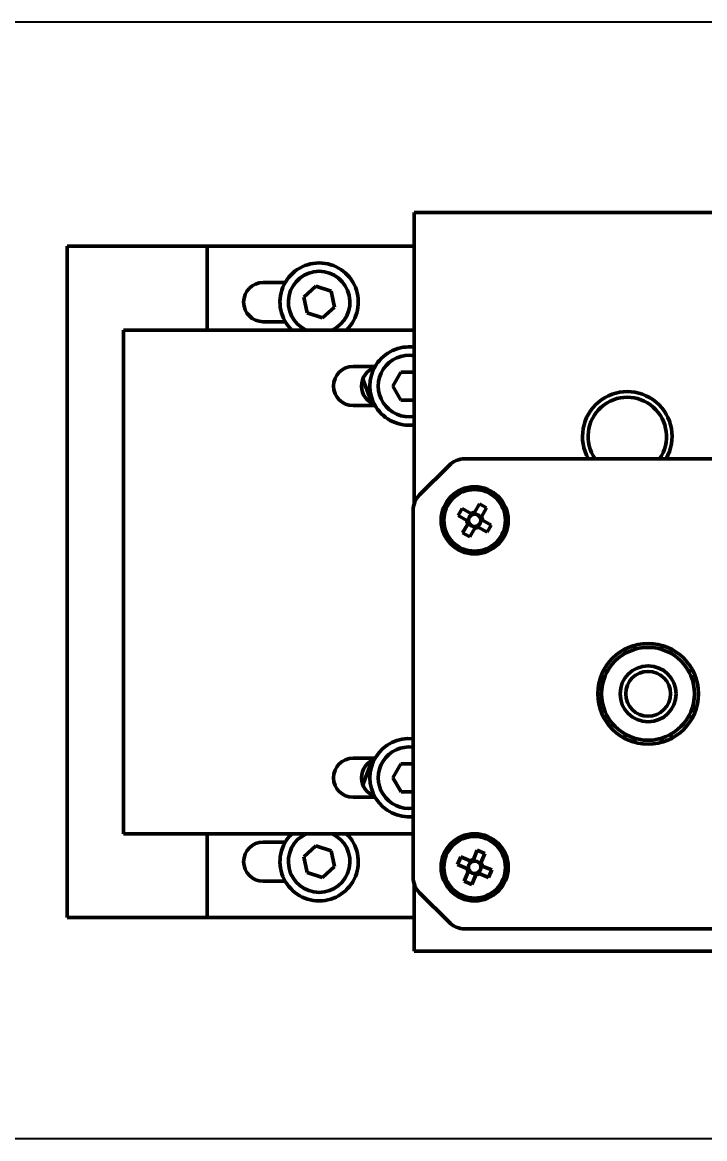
# Model space of a CAD drawing. Header units: millimetres. Extents: x -945 to 1680, y -1981 to 1188.
# Drawn here: x 208.7 to 269.7, y 460.8 to 560.6 of the extents above; entities that cross this region are included whole.
import ezdxf

# ---------------------------------------------------------------- set-up
doc = ezdxf.new("R2010")
doc.units = ezdxf.units.MM
doc.header["$LTSCALE"] = 4
doc.layers.add('Dimension (ISO)', color=7, linetype='Continuous', lineweight=25)
doc.layers.add('Visible (ISO)', color=7, linetype='Continuous', lineweight=50)
doc.styles.add('Note Text (ISO)', font='tahoma.ttf')
doc.dimstyles.new('Default (ISO)', dxfattribs={"dimscale": 4, "dimtxt": 3.5, "dimasz": 2.5, "dimexe": 3.175, "dimexo": 0, "dimgap": 0.762, "dimtad": 1, "dimrnd": 1e-08, "dimzin": 0, "dimtxsty": 'Note Text (ISO)', "dimcen": 0.09, "dimdle": 10, "dimclrd": 256, "dimclre": 256, "dimclrt": 256, "dimazin": 0, "dimtfac": 1.001486, "dimtmove": 0, "dimatfit": 3, "dimfxl": 1, "dimtolj": 1, "dimtzin": 0, "dimlwd": -1, "dimlwe": -1, "dimarcsym": 0})

# ---------------------------------------------------------------- blocks, each defined once
blk = doc.blocks.new('*D55')
at = {"layer": 'Defpoints', "color": 0, "transparency": 16777216}
for p in [(283.994, 560.551), (173.244, 460.801), (283.744, 460.801)]:
    blk.add_point(p, dxfattribs=at)
at = {"layer": 'Dimension (ISO)', "transparency": 16777216}
for p, q in [((283.994, 560.551), (160.544, 560.551)), ((173.244, 550.551), (173.244, 470.801)), ((283.744, 460.801), (160.544, 460.801))]:
    blk.add_line(p, q, dxfattribs=at)
for points in [[(171.578, 550.551), (174.911, 550.551), (173.244, 560.551)], [(171.578, 470.801), (174.911, 470.801), (173.244, 460.801)]]:
    blk.add_solid(points, dxfattribs=at)
at = {"layer": 'Dimension (ISO)', "transparency": 16777216, "insert": (155.623, 496.361), "char_height": 14, "attachment_point": 1, "rotation": 90, "style": 'Note Text (ISO)'}
blk.add_mtext('\\A1;100', dxfattribs=at)

msp = doc.modelspace()

# ---------------------------------------------------------------- linework, layer by layer
at = {"layer": 'Visible (ISO)'}
for p, q in [((298.244, 543.551), (243.744, 543.551)), ((243.744, 543.551), (243.744, 517.572)), ((212.744, 540.551), (212.744, 480.551)), ((225.244, 540.551), (212.744, 540.551)), ((243.744, 540.551), (225.244, 540.551)), ((225.244, 540.551), (225.244, 533.051)), ((230.244, 537.301), (232.213, 537.301)), ((233.871, 535.995), (234.943, 536.962)), ((234.943, 536.962), (236.316, 536.518)), ((234.173, 534.584), (233.871, 535.995)), ((236.316, 536.518), (236.618, 535.106)), ((236.618, 535.106), (235.546, 534.139)), ((232.213, 533.801), (230.244, 533.801)), ((235.546, 534.139), (234.173, 534.584)), ((217.775, 533.051), (217.775, 488.051)), ((243.744, 533.051), (217.775, 533.051)), ((238.275, 529.801), (240.244, 529.801)), ((239.141, 528.675), (239.986, 526.489)), ((241.832, 528.054), (242.557, 529.302)), ((242.557, 529.302), (243.744, 529.299)), ((242.55, 526.802), (241.832, 528.054)), ((243.744, 526.799), (242.55, 526.802)), ((240.244, 526.301), (238.275, 526.301)), ((244.222, 518.336), (246.85, 520.965)), ((248.264, 521.551), (281.007, 521.551)), ((243.636, 484.179), (243.636, 516.922)), ((247.652, 516.48), (248.022, 517.121)), ((248.022, 517.121), (248.81, 516.666)), ((249.11, 516.747), (249.565, 517.535)), ((249.565, 517.535), (250.206, 517.165)), ((250.206, 517.165), (249.751, 516.377)), ((248.44, 516.025), (247.652, 516.48)), ((248.065, 514.937), (248.52, 515.724)), ((248.52, 515.979), (248.581, 516.085)), ((248.672, 515.743), (248.566, 515.804)), ((248.828, 516.514), (248.89, 516.62)), ((249.064, 516.667), (249.17, 516.606)), ((249.599, 516.358), (249.705, 516.297)), ((249.752, 516.122), (249.691, 516.016)), ((249.832, 516.076), (250.62, 515.621)), ((248.706, 514.567), (248.065, 514.937)), ((249.161, 515.355), (248.706, 514.567)), ((249.207, 515.434), (249.101, 515.496)), ((249.443, 515.587), (249.382, 515.481)), ((250.25, 514.98), (249.462, 515.435)), ((250.62, 515.621), (250.25, 514.98)), ((238.275, 494.801), (240.244, 494.801)), ((239.986, 494.612), (239.141, 492.426)), ((241.832, 493.04), (242.544, 494.295)), ((242.544, 494.295), (243.636, 494.303)), ((242.563, 491.795), (241.832, 493.04)), ((243.636, 491.803), (242.563, 491.795)), ((240.244, 491.301), (238.275, 491.301)), ((217.775, 488.051), (243.636, 488.051)), ((225.244, 488.051), (225.244, 480.551)), ((230.244, 487.301), (232.213, 487.301)), ((233.871, 485.995), (234.943, 486.962)), ((234.943, 486.962), (236.316, 486.518)), ((234.173, 484.584), (233.871, 485.995)), ((236.316, 486.518), (236.618, 485.106)), ((247.609, 485.288), (247.894, 485.97)), ((247.894, 485.97), (248.734, 485.62)), ((249.022, 485.738), (249.373, 486.577)), ((249.373, 486.577), (250.056, 486.292)), ((250.056, 486.292), (249.705, 485.452)), ((236.618, 485.106), (235.546, 484.139)), ((248.449, 484.937), (247.609, 485.288)), ((248.534, 484.901), (248.581, 485.014)), ((248.772, 485.471), (248.819, 485.584)), ((248.986, 485.653), (249.099, 485.605)), ((249.556, 485.415), (249.669, 485.367)), ((249.738, 485.2), (249.691, 485.087)), ((249.823, 485.164), (250.662, 484.814)), ((250.662, 484.814), (250.377, 484.131)), ((232.213, 483.801), (230.244, 483.801)), ((235.546, 484.139), (234.173, 484.584)), ((248.216, 483.809), (248.567, 484.649)), ((248.899, 483.524), (248.216, 483.809)), ((248.715, 484.687), (248.602, 484.734)), ((249.25, 484.363), (248.899, 483.524)), ((249.285, 484.449), (249.172, 484.496)), ((249.5, 484.63), (249.452, 484.517)), ((250.377, 484.131), (249.538, 484.482)), ((243.744, 483.529), (243.744, 477.551)), ((246.85, 480.136), (244.222, 482.765)), ((212.744, 480.551), (225.244, 480.551)), ((225.244, 480.551), (243.744, 480.551)), ((281.007, 479.551), (248.264, 479.551)), ((243.744, 477.551), (298.244, 477.551))]:
    msp.add_line(p, q, dxfattribs=at)
for centre, radius in [((249.136, 516.051), 3), ((249.136, 516.051), 2.75), ((264.636, 500.551), 4.5), ((264.636, 500.551), 4.15), ((264.636, 500.551), 2.5), ((264.636, 500.551), 2), ((249.136, 485.051), 3), ((249.136, 485.051), 2.75)]:
    msp.add_circle(centre, radius, dxfattribs=at)
for centre, radius, start, end in [((235.244, 535.551), 3.5, 314.41531, 225.58469), ((235.244, 535.551), 2.75, 294.61998, 245.38002), ((230.244, 535.551), 1.75, 90, 270), ((243.275, 528.051), 3.5, 82.29763, 277.70237), ((243.275, 528.051), 2.75, 80.17845, 279.82155), ((238.275, 528.051), 1.75, 90, 270), ((240.775, 528.051), 1.75, 109.61598, 250.38402), ((262.775, 523.551), 4, 330, 210), ((262.775, 523.551), 3.5, 325.1501, 214.8499), ((248.264, 519.551), 2, 90, 135), ((245.636, 516.922), 2, 135, 180), ((249.136, 516.051), 0.697, 92.08946, 117.91805), ((249.136, 516.051), 0.697, 182.08946, 207.91805), ((249.136, 516.051), 0.556, 176.44188, 191.72196), ((249.136, 516.051), 0.556, 123.56563, 176.44188), ((249.136, 516.051), 0.556, 191.72196, 198.28555), ((249.136, 516.051), 0.556, 198.28555, 213.56563), ((249.136, 516.051), 0.556, 213.56563, 266.44188), ((249.136, 516.051), 0.556, 108.28555, 123.56563), ((249.136, 516.051), 0.556, 101.72196, 108.28555), ((249.136, 516.051), 0.556, 86.44188, 101.72196), ((249.136, 516.051), 0.556, 33.56563, 86.44188), ((249.136, 516.051), 0.556, 303.56563, 356.44188), ((249.136, 516.051), 0.556, 18.28555, 33.56563), ((249.136, 516.051), 0.556, 11.72196, 18.28555), ((249.136, 516.051), 0.556, 356.44188, 11.72196), ((249.136, 516.051), 0.697, 2.08946, 27.91805), ((249.136, 516.051), 0.556, 266.44188, 281.72196), ((249.136, 516.051), 0.697, 272.08946, 297.91805), ((249.136, 516.051), 0.556, 281.72196, 288.28555), ((249.136, 516.051), 0.556, 288.28555, 303.56563), ((264.636, 505.801), 1.65, 215.39576, 228.9353), ((264.636, 505.801), 1.65, 311.0647, 324.60424), ((260.923, 504.263), 1.65, 356.0647, 9.60425), ((268.348, 504.263), 1.65, 170.39576, 183.9353), ((259.386, 500.551), 1.65, 41.0647, 54.60425), ((260.923, 504.263), 1.65, 260.39575, 273.9353), ((268.348, 504.263), 1.65, 266.0647, 279.60424), ((269.886, 500.551), 1.65, 125.39576, 138.9353), ((259.386, 500.551), 1.65, 305.39575, 318.9353), ((269.886, 500.551), 1.65, 221.0647, 234.60424), ((260.923, 496.838), 1.65, 86.0647, 99.60425), ((268.348, 496.838), 1.65, 80.39576, 93.9353), ((260.923, 496.838), 1.65, 350.39575, 3.9353), ((268.348, 496.838), 1.65, 176.0647, 189.60424), ((243.275, 493.051), 3.5, 84.08857, 275.91143), ((243.275, 493.051), 2.75, 82.46803, 277.53197), ((264.636, 495.301), 1.65, 131.0647, 144.60424), ((264.636, 495.301), 1.65, 35.39576, 48.9353), ((238.275, 493.051), 1.75, 90, 270), ((240.775, 493.051), 1.75, 109.61598, 250.38402), ((235.244, 485.551), 3.5, 134.41531, 45.58469), ((235.244, 485.551), 2.75, 114.61998, 65.38002), ((230.244, 485.551), 1.75, 90, 270), ((249.136, 485.051), 0.697, 189.40492, 215.2335), ((249.136, 485.051), 0.556, 130.88108, 183.75733), ((249.136, 485.051), 0.556, 183.75733, 199.03742), ((249.136, 485.051), 0.556, 199.03742, 205.601), ((249.136, 485.051), 0.556, 205.601, 220.88108), ((249.136, 485.051), 0.697, 99.40492, 125.2335), ((249.136, 485.051), 0.556, 115.601, 130.88108), ((249.136, 485.051), 0.556, 109.03742, 115.601), ((249.136, 485.051), 0.556, 93.75733, 109.03742), ((249.136, 485.051), 0.556, 40.88108, 93.75733), ((249.136, 485.051), 0.556, 310.88108, 3.75733), ((249.136, 485.051), 0.556, 25.601, 40.88108), ((249.136, 485.051), 0.556, 19.03742, 25.601), ((249.136, 485.051), 0.556, 3.75733, 19.03742), ((249.136, 485.051), 0.697, 9.40492, 35.2335), ((245.636, 484.179), 2, 180, 225), ((249.136, 485.051), 0.556, 220.88108, 273.75733), ((249.136, 485.051), 0.556, 273.75733, 289.03742), ((249.136, 485.051), 0.697, 279.40492, 305.2335), ((249.136, 485.051), 0.556, 289.03742, 295.601), ((249.136, 485.051), 0.556, 295.601, 310.88108), ((248.264, 481.551), 2, 225, 270)]:
    msp.add_arc(centre, radius, start, end, dxfattribs=at)
for centre, major_axis in [((249.076, 516.085), (-0.43, 0.248)), ((249.101, 515.99), (-0.248, -0.43)), ((249.171, 516.111), (0.248, 0.43)), ((249.196, 516.016), (0.43, -0.248)), ((249.072, 485.077), (-0.458, 0.191)), ((249.163, 485.115), (0.191, 0.458)), ((249.2, 485.024), (0.458, -0.191)), ((249.109, 484.986), (-0.191, -0.458))]:
    msp.add_ellipse(centre, major_axis=major_axis, ratio=0.990116, start_param=5.754797, end_param=6.811574, dxfattribs=at)
for points, weights in [([(249.11, 516.747), (249.062, 516.662), (249.023, 516.595)], [1.01316227808, 1.02613455496, 1.01895265765]), ([(248.44, 516.025), (248.524, 515.977), (248.591, 515.938)], [1.01316227807, 1.02613455495, 1.01895265763]), ([(248.608, 515.876), (248.569, 515.809), (248.52, 515.724)], [1.01895265764, 1.02613455495, 1.01316227808]), ([(248.961, 516.579), (248.894, 516.617), (248.81, 516.666)], [1.01895265763, 1.02613455495, 1.01316227807]), ([(249.664, 516.225), (249.703, 516.292), (249.751, 516.377)], [1.01895265764, 1.02613455495, 1.01316227808]), ([(249.832, 516.076), (249.748, 516.125), (249.68, 516.164)], [1.01316227807, 1.02613455495, 1.01895265763]), ([(249.161, 515.355), (249.21, 515.439), (249.249, 515.506)], [1.01316227808, 1.02613455496, 1.01895265766]), ([(249.31, 515.523), (249.378, 515.484), (249.462, 515.435)], [1.01895265763, 1.02613455495, 1.01316227807]), ([(248.449, 484.937), (248.538, 484.899), (248.61, 484.869)], [1.01316227981, 1.02613455889, 1.01895266108]), ([(248.634, 484.81), (248.604, 484.739), (248.567, 484.649)], [1.01895266106, 1.02613455887, 1.01316227979]), ([(248.896, 485.552), (248.824, 485.582), (248.734, 485.62)], [1.01895266106, 1.02613455886, 1.01316227978]), ([(249.022, 485.738), (248.984, 485.648), (248.954, 485.576)], [1.01316227981, 1.02613455889, 1.01895266108]), ([(249.637, 485.291), (249.667, 485.363), (249.705, 485.452)], [1.01895266106, 1.02613455887, 1.01316227979]), ([(249.823, 485.164), (249.733, 485.202), (249.661, 485.232)], [1.01316227981, 1.02613455889, 1.01895266108]), ([(249.25, 484.363), (249.287, 484.453), (249.317, 484.525)], [1.01316227981, 1.02613455889, 1.01895266108]), ([(249.376, 484.549), (249.448, 484.519), (249.538, 484.482)], [1.01895266106, 1.02613455886, 1.01316227978])]:
    msp.add_rational_spline(points, weights, degree=2, dxfattribs=at)

# ---------------------------------------------------------------- dimensions: what is measured, and where the dimension line sits
at = {"layer": 'Dimension (ISO)'}
dim = msp.add_linear_dim(base=(173.244, 460.801), p1=(283.994, 560.551), p2=(283.744, 460.801), angle=90, dimstyle='Default (ISO)', override={"dimgap": 0.762, "dimdec": 0, "dimtol": 0, "dimlim": 0, "dimtp": 0, "dimtm": 0, "dimtdec": 2, "dimtofl": 0, "dimatfit": 1}, dxfattribs=at)
dim.commit()
dim.dimension.update_dxf_attribs({"geometry": '*D55', "text_midpoint": (173.244, 510.676), "dimtype": 160})

doc.saveas('drawing.dxf')
